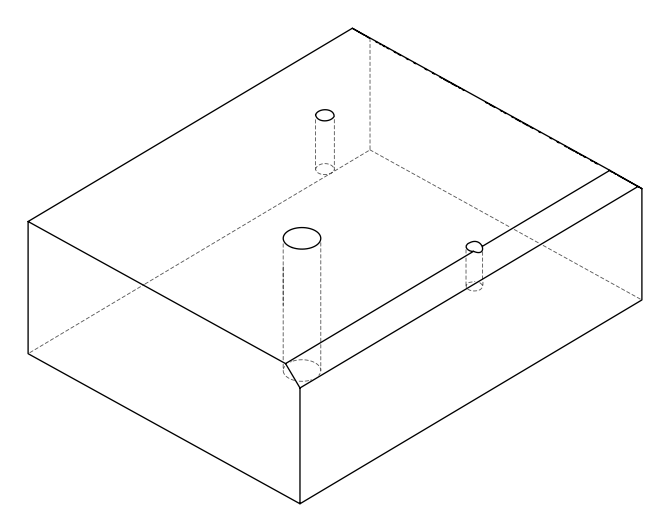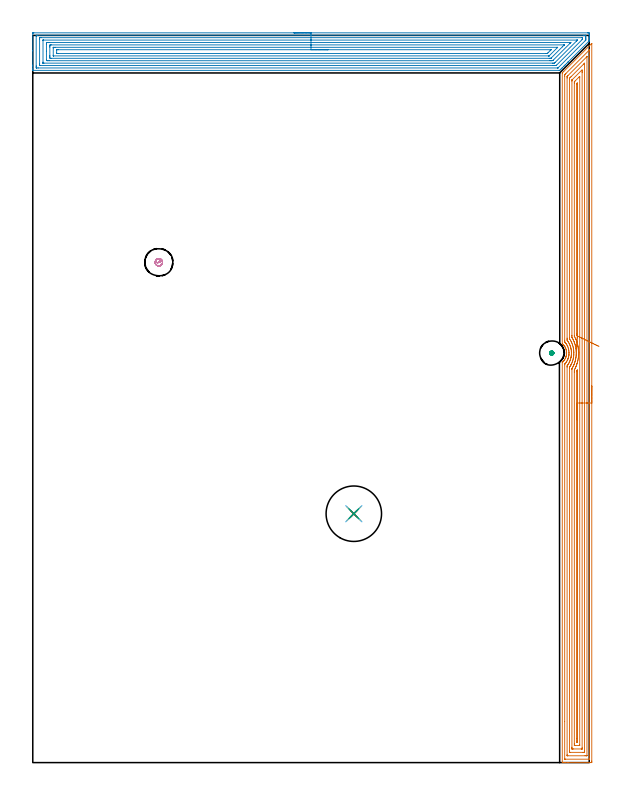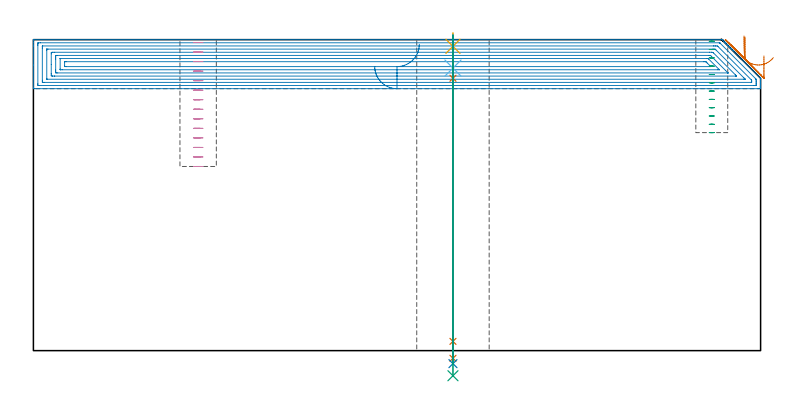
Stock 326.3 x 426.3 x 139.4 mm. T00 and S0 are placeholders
(PLAN: 9 operations, 6 tool changes, 47.9 min)
(1 AREA_MILL | FG_CHAMFER_SURFACE | UGT0205_001 | 23.35 min | 63613 mm3)
(2 AREA_MILL_1 | FG_CHAMFER_SURFACE_1 | UGT0205_001 | 20.83 min | 76706 mm3)
(3 MILL_BLIND_HOLE_FROM_SOLID_MATERIAL | STEP1POCKET | UGT0201_130 | Spiral | 0.53 min | 6665 mm3)
(4 MILL_BLIND_HOLE_FROM_SOLID_MATERIAL_1 | STEP1POCKET_1 | UGT0201_130 | Spiral | 1.2 min | 11861 mm3)
(5 SPOT_DRILL | STEP1HOLE | NXT0321_9005460120000 | 0.05 min | 185 mm3)
(6 DRILL_BLIND_HOLE_INTO_CENTER | STEP1HOLE | NXT0301_056 | 0.06 min | 540 mm3)
(7 GUN_DRILL_THROUGH_HOLE | STEP1HOLE | UGT0307_005 | 0.65 min | 6864 mm3)
(8 SPADE_DRILL_TO_ENLARGE_THROUGH_HOLE | STEP1HOLE | UGT0306_010 | 0.59 min | 34003 mm3)
(9 DRILL_TO_ENLARGE_THROUGH_HOLE | STEP1HOLE | UGT0301_001 | 0.61 min | 74061 mm3)
(TOOL UGT0205_001 | Chamfer Mill 20 x 3 x 45 deg. | D20 FL50 Z2)
(TOOL UGT0201_130 | Carbide End Mill 12.0 | D12 FL15 Z4)
(TOOL NXT0321_9005460120000 | NC Spot Drill, 142deg, 12mm, Carbide, Uncoated | D12 PA142 FL30 Z2)
(TOOL NXT0301_056 | Carbide Drill 8.5mm [860.1-0850-026A1-MM 2214] | D8.5 PA140 FL47 Z2)
(TOOL UGT0307_005 | Gun Drill 8.3 mm | D8.3 PA130 FL24 Z1)
(TOOL UGT0306_010 | Spade Drill 19.5mm | D19.5 PA132 FL10 Z2)
(TOOL UGT0301_001 | Twist Drill 32.5 mm | D32.5 PA118 FL185 Z2)
(OP 1 AREA_MILL)
G17 G21 G94 G90
T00 M6
G54
G17 G0 G90 X327.7 Y220.8 S1061 M3
G43 Z149.5 H0
Z132.2
G94 G1 Y220.762 Z131.328 F250.
Y220.648 Z130.463
Y220.459 Z129.612
Y220.197 Z128.78
Y219.863 Z127.974
Y219.46 Z127.2
Y218.992 Z126.464
Y218.46 Z125.772
Y217.871 Z125.129
Y217.228 Z124.54
Y216.536 Z124.008
Y215.8 Z123.54
Y215.026 Z123.137
Y214.22 Z122.803
Y213.388 Z122.541
Y212.536 Z122.352
Y211.672 Z122.238
Y210.8 Z122.2
Y0.912
X327.699 Y0.632 Z122.201
X327.693 Y0.025 Z122.204
X327.692 Y0.007 Z122.206
X327.087 Y0. Z122.811
X313.692 Z136.203
X312.275 Z137.622
X311.906 Z137.989
X311.169 Z138.731
X310.906 Z138.994
X310.468 Y0.002 Z139.424
X310.435 Y0.005 Z139.456
X310.403 Y0.01 Z139.488
X310.4 Y0.185 Z139.5
Y234.503
X310.396 Y234.614 Z139.496
X310.47 Y234.687 Z139.426
X310.592 Y234.797 Z139.306
X310.74 Y234.936 Z139.158
X310.925 Y235.128 Z138.975
X311.041 Y235.248 Z138.859
X311.075 Y235.286 Z138.825
X311.329 Y235.573 Z138.57
X311.46 Y235.742 Z138.438
X311.528 Y235.83 Z138.37
X311.825 Y236.271 Z138.073
X312.096 Y236.724 Z137.802
X312.204 Y236.928 Z137.696
X312.218 Y236.956 Z137.682
X312.364 Y237.284 Z137.533
X312.498 Y237.618 Z137.402
X312.574 Y237.852 Z137.325
X312.641 Y238.063 Z137.253
X312.645 Y238.077 Z137.249
X312.724 Y238.374 Z137.171
X312.76 Y238.512 Z137.133
X312.762 Y238.524 Z137.131
X312.799 Y238.702 Z137.099
X312.851 Y238.971 Z137.047
X312.908 Y239.419 Z136.99
X312.911 Y239.462 Z136.987
X312.922 Y239.663 Z136.97
X312.935 Y239.853 Z136.959
Y239.989 Z136.957
X312.936 Y240.127 Z136.955
Y240.21 Z136.957
Y240.225
X312.934 Y240.299 Z136.954
X312.933 Y240.313
X312.912 Y240.747 Z136.988
X312.907 Y240.791 Z136.993
X312.858 Y241.194 Z137.042
X312.799 Y241.499 Z137.098
X312.772 Y241.642 Z137.125
X312.719 Y241.849 Z137.178
X312.657 Y242.088 Z137.238
X312.512 Y242.537 Z137.388
X312.331 Y242.996 Z137.567
X312.298 Y243.069 Z137.601
X312.218 Y243.244 Z137.681
X312.047 Y243.563 Z137.851
X311.906 Y243.804 Z137.992
X311.864 Y243.875 Z138.033
X311.663 Y244.172 Z138.234
X311.605 Y244.258 Z138.292
X311.467 Y244.443 Z138.432
X311.329 Y244.628 Z138.57
X311.311 Y244.65 Z138.588
X311.21 Y244.769 Z138.689
X310.834 Y245.162 Z139.065
X310.468 Y245.513 Z139.43
X310.405 Y245.581 Z139.491
X310.4 Y245.679 Z139.5
Y403.976
X310.405 Y404.303 Z139.49
X310.549 Y404.451 Z139.347
X311.268 Y405.168 Z138.631
X327.366 Y421.266 Z122.533
X327.533 Y421.435 Z122.364
X327.668 Y421.564 Z122.23
X327.694 Y421.583 Z122.204
X327.699 Y421.564 Z122.199
X327.7 Y210.8 Z122.2
X326.286 Z123.614
Y2.329
X326.285 Y2.236 Z123.615
X326.281 Y2.053 Z123.619
X326.279 Y2.008 Z123.621
X326.272 Y2.006 Z123.628
X326.246 Y2.003 Z123.654
X326.194 Y2.001 Z123.706
X312.326 Y2. Z137.574
X311.906 Y2.004 Z137.994
X311.847 Y2.007 Z138.053
X311.832 Y2.009 Z138.068
X311.821 Y2.026 Z138.079
X311.818 Y2.145 Z138.082
X311.815 Y2.328 Z138.085
X311.814 Y24.135 Z138.086
Y233.25
X311.816 Y233.342 Z138.084
X311.82 Y233.526 Z138.08
X311.823 Y233.567 Z138.077
X311.83 Y233.578 Z138.07
X311.851 Y233.605 Z138.049
X312.085 Y233.873 Z137.815
X312.238 Y234.053 Z137.662
X312.484 Y234.368 Z137.416
X312.799 Y234.819 Z137.101
X312.85 Y234.896 Z137.05
X312.882 Y234.947 Z137.018
X313.182 Y235.457 Z136.718
X313.384 Y235.841 Z136.516
X313.445 Y235.965 Z136.455
X313.483 Y236.05 Z136.417
X313.692 Y236.544 Z136.208
X313.745 Y236.682 Z136.155
X313.764 Y236.736 Z136.136
X313.961 Y237.361 Z135.939
X314.032 Y237.63 Z135.868
X314.138 Y238.077 Z135.762
X314.223 Y238.524 Z135.677
X314.249 Y238.692 Z135.651
X314.269 Y238.841 Z135.631
X314.3 Y239.112 Z135.6
X314.323 Y239.419 Z135.577
X314.339 Y239.665 Z135.561
X314.347 Y240.313 Z135.553
X314.337 Y240.561 Z135.563
X314.284 Y241.207 Z135.616
X314.243 Y241.55 Z135.657
X314.143 Y242.102 Z135.757
X314.003 Y242.684 Z135.897
X313.913 Y242.996 Z135.987
X313.692 Y243.641 Z136.208
X313.596 Y243.89 Z136.304
X313.529 Y244.053 Z136.371
X313.297 Y244.527 Z136.603
X313.159 Y244.785 Z136.741
X312.799 Y245.375 Z137.101
X312.679 Y245.559 Z137.221
X312.595 Y245.679 Z137.305
X312.299 Y246.07 Z137.601
X312.11 Y246.299 Z137.79
X311.906 Y246.529 Z137.994
X311.867 Y246.573 Z138.033
X311.832 Y246.619 Z138.068
X311.821 Y246.658 Z138.079
X311.815 Y247.468 Z138.085
Y247.559
X311.814 Y402.279 Z138.086
X311.816 Y403.081 Z138.084
X311.817 Y403.17 Z138.083
X311.821 Y403.259 Z138.079
X311.906 Y403.349 Z137.994
X312.217 Y403.665 Z137.683
X312.526 Y403.976 Z137.374
X326.194 Y417.644 Z123.706
X326.237 Y417.685 Z123.663
X326.272 Y417.715 Z123.628
X326.278 Y417.718 Z123.622
X326.28 Y417.716 Z123.62
X326.282 Y417.666 Z123.618
X326.285 Y417.483 Z123.615
X326.286 Y417.391 Z123.614
Y210.8
X324.872 Z125.028
X324.871 Y4.209 Z125.029
X324.869 Y4.093 Z125.031
X324.867 Y4.036 Z125.033
X324.865 Y4.015 Z125.035
X324.825 Y4.01 Z125.075
X324.615 Y4.002 Z125.285
X324.408 Y4.001 Z125.492
X323.724 Y4. Z126.176
X313.692 Y4.001 Z136.208
X313.483 Y4.002 Z136.417
X313.344 Y4.006 Z136.556
X313.239 Y4.01 Z136.661
X313.235 Y4.055 Z136.665
X313.233 Y4.209 Z136.667
X313.229 Y4.673 Z136.671
Y231.833
X313.231 Y232.264 Z136.669
X313.234 Y232.496 Z136.666
X313.237 Y232.607 Z136.663
X313.657 Y233.194 Z136.243
X313.692 Y233.247 Z136.208
X314.006 Y233.738 Z135.894
X314.194 Y234.053 Z135.706
X314.337 Y234.301 Z135.563
X314.585 Y234.775 Z135.315
X314.64 Y234.892 Z135.26
X314.664 Y234.947 Z135.236
X314.902 Y235.524 Z134.998
X315.025 Y235.841 Z134.875
X315.136 Y236.184 Z134.764
X315.305 Y236.736 Z134.595
X315.343 Y236.871 Z134.557
X315.478 Y237.41 Z134.422
X315.516 Y237.592 Z134.384
X315.524 Y237.63 Z134.376
X315.592 Y238.019 Z134.308
X315.643 Y238.359 Z134.257
X315.665 Y238.524 Z134.235
X315.703 Y238.857 Z134.197
X315.727 Y239.169 Z134.173
X315.743 Y239.419 Z134.157
X315.758 Y240.032 Z134.142
X315.762 Y240.313 Z134.138
X315.728 Y240.957 Z134.172
X315.708 Y241.207 Z134.192
X315.628 Y241.951 Z134.272
X315.603 Y242.102 Z134.297
X315.478 Y242.785 Z134.422
X315.429 Y242.996 Z134.471
X315.412 Y243.062 Z134.488
X315.285 Y243.532 Z134.615
X315.178 Y243.89 Z134.722
X315.022 Y244.347 Z134.878
X314.858 Y244.785 Z135.042
X314.585 Y245.407 Z135.315
X314.454 Y245.679 Z135.446
X314.315 Y245.949 Z135.585
X313.935 Y246.573 Z135.965
X313.692 Y246.947 Z136.208
X313.325 Y247.468 Z136.575
X313.243 Y247.586 Z136.657
X313.236 Y247.7 Z136.664
X313.232 Y247.929 Z136.668
X313.229 Y248.362 Z136.671
Y248.826
Y401.293
X313.231 Y401.754 Z136.669
X313.235 Y402.187 Z136.665
X313.249 Y402.237 Z136.651
X313.29 Y402.284 Z136.61
X313.356 Y402.354 Z136.544
X313.44 Y402.44 Z136.46
X313.692 Y402.693 Z136.208
X324.843 Y413.843 Z125.057
X324.861 Y413.856 Z125.039
X324.867 Y413.859 Z125.033
X324.869 Y413.858 Z125.031
X324.87 Y413.841 Z125.03
X324.871 Y413.813 Z125.029
X324.872 Y210.8 Z125.028
X323.457 Z126.443
Y6.892
X323.452 Y6.061 Z126.448
X323.45 Y6.01 Z126.45
X323.401 Y6.007 Z126.499
X323.29 Y6.003 Z126.61
X323.067 Y6.001 Z126.833
X322.622 Y6. Z127.278
X315.032 Y6.001 Z134.868
X314.81 Y6.003 Z135.09
X314.699 Y6.007 Z135.201
X314.65 Y6.01 Z135.25
X314.643 Y6.892 Z135.257
Y231.37
X314.644 Y231.579 Z135.256
X314.647 Y231.683 Z135.253
X314.65 Y231.733 Z135.25
X314.664 Y231.774 Z135.236
X314.823 Y232.026 Z135.077
X314.972 Y232.264 Z134.928
X315.164 Y232.578 Z134.736
X315.478 Y233.106 Z134.422
X315.496 Y233.14 Z134.404
X315.506 Y233.158 Z134.394
X315.791 Y233.739 Z134.109
X315.928 Y234.053 Z133.972
X316.06 Y234.364 Z133.84
X316.293 Y234.947 Z133.607
X316.314 Y235.004 Z133.586
X316.371 Y235.174 Z133.529
X316.528 Y235.685 Z133.373
X316.573 Y235.841 Z133.327
X316.719 Y236.387 Z133.181
X316.803 Y236.736 Z133.097
X316.884 Y237.116 Z133.016
X316.979 Y237.63 Z132.921
X317.015 Y237.879 Z132.885
X317.097 Y238.524 Z132.803
X317.111 Y238.677 Z132.789
X317.16 Y239.419 Z132.74
X317.165 Y239.518 Z132.735
X317.178 Y240.313 Z132.722
X317.177 Y240.4 Z132.723
X317.133 Y241.207 Z132.767
X317.122 Y241.349 Z132.778
X317.042 Y242.102 Z132.858
X317.014 Y242.352 Z132.886
X316.896 Y242.996 Z133.004
X316.805 Y243.455 Z133.095
X316.698 Y243.89 Z133.202
X316.484 Y244.671 Z133.416
X316.447 Y244.785 Z133.453
X316.371 Y245.007 Z133.529
X316.123 Y245.679 Z133.777
X315.947 Y246.103 Z133.953
X315.733 Y246.573 Z134.167
X315.478 Y247.08 Z134.422
X315.253 Y247.468 Z134.647
X314.919 Y248.027 Z134.981
X314.711 Y248.362 Z135.189
X314.65 Y248.47 Z135.25
X314.647 Y248.571 Z135.253
X314.645 Y248.78 Z135.255
X314.643 Y249.198 Z135.257
Y249.256
Y400.817
X314.645 Y401.026 Z135.255
X314.647 Y401.13 Z135.253
X314.649 Y401.179 Z135.251
X314.669 Y401.209 Z135.231
X314.746 Y401.293 Z135.154
X315.111 Y401.661 Z134.789
X315.478 Y402.029 Z134.422
X322.865 Y409.416 Z127.035
X323.155 Y409.703 Z126.745
X323.443 Y409.984 Z126.457
X323.45 Y409.99 Z126.45
X323.452 Y409.966 Z126.448
X323.455 Y409.886 Z126.445
X323.457 Y409.724 Z126.443
Y409.4
Y210.8
X322.043 Z127.857
Y8.681
X322.042 Y8.368 Z127.858
X322.037 Y8.052 Z127.863
X322.036 Y8.016 Z127.864
X322.024 Y8.01 Z127.876
X321.984 Y8.006 Z127.916
X321.899 Y8.002 Z128.001
X321.729 Y8. Z128.171
X321.516 Z128.384
X317.051 Z132.849
X316.371 Y8.002 Z133.529
X316.154 Y8.004 Z133.746
X316.076 Y8.01 Z133.824
X316.064 Y8.033 Z133.836
X316.061 Y8.096 Z133.839
X316.058 Y8.681 Z133.842
X316.057 Y8.995 Z133.843
Y230.475
X316.058 Y230.788 Z133.842
X316.062 Y230.934 Z133.838
X316.064 Y230.967 Z133.836
X316.077 Y230.993 Z133.823
X316.11 Y231.052 Z133.79
X316.3 Y231.37 Z133.6
X316.327 Y231.414 Z133.573
X316.371 Y231.492 Z133.529
X316.645 Y231.989 Z133.255
X316.786 Y232.264 Z133.114
X316.945 Y232.583 Z132.955
X317.205 Y233.158 Z132.695
X317.223 Y233.2 Z132.677
X317.264 Y233.299 Z132.636
X317.474 Y233.842 Z132.426
X317.555 Y234.053 Z132.345
X317.702 Y234.508 Z132.198
X317.84 Y234.947 Z132.06
X317.911 Y235.193 Z131.989
X318.087 Y235.841 Z131.813
X318.101 Y235.897 Z131.799
X318.157 Y236.129 Z131.743
X318.26 Y236.632 Z131.64
X318.279 Y236.736 Z131.621
X318.389 Y237.398 Z131.511
X318.421 Y237.63 Z131.479
X318.491 Y238.189 Z131.409
X318.521 Y238.524 Z131.379
X318.553 Y239.022 Z131.347
X318.573 Y239.419 Z131.327
X318.584 Y239.885 Z131.316
X318.59 Y240.313 Z131.31
X318.572 Y240.792 Z131.328
X318.549 Y241.207 Z131.351
X318.508 Y241.75 Z131.392
X318.472 Y242.102 Z131.428
X318.399 Y242.753 Z131.501
X318.357 Y242.996 Z131.543
X318.204 Y243.843 Z131.696
X318.194 Y243.89 Z131.706
X318.157 Y244.068 Z131.743
X317.97 Y244.785 Z131.93
X317.901 Y245.041 Z131.999
X317.708 Y245.679 Z132.192
X317.467 Y246.37 Z132.433
X317.389 Y246.573 Z132.511
X317.264 Y246.884 Z132.636
X317.006 Y247.468 Z132.894
X316.779 Y247.953 Z133.121
X316.564 Y248.362 Z133.336
X316.371 Y248.7 Z133.529
X316.165 Y249.051 Z133.735
X316.098 Y249.168 Z133.802
X316.071 Y249.217 Z133.829
X316.064 Y249.256 Z133.836
X316.06 Y249.567 Z133.84
X316.058 Y250.151 Z133.842
X316.057 Y250.465 Z133.843
Y399.504
X316.058 Y399.817 Z133.842
X316.062 Y400.108 Z133.838
X316.064 Y400.141 Z133.836
X316.078 Y400.168 Z133.822
X316.135 Y400.23 Z133.765
X316.297 Y400.398 Z133.603
X321.663 Y405.764 Z128.237
X321.697 Y405.796 Z128.203
X321.729 Y405.824 Z128.171
X322.036 Y406.062 Z127.864
X322.04 Y405.764 Z127.86
X322.042 Y405.451 Z127.858
X322.043 Y404.87 Z127.857
Y404.556
Y210.8
X320.629 Z129.271
X320.628 Y10.469 Z129.272
X320.625 Y10.126 Z129.275
X320.622 Y10.042 Z129.278
X320.619 Y10.01 Z129.281
X320.568 Y10.007 Z129.332
X320.41 Y10.002 Z129.49
X318.157 Y10.001 Z131.743
X317.731 Y10.002 Z132.169
X317.523 Y10.009 Z132.377
X317.478 Y10.012 Z132.422
X317.476 Y10.089 Z132.424
X317.473 Y10.261 Z132.427
X317.472 Y10.469 Z132.428
X317.471 Y11.156 Z132.429
Y228.687
X317.473 Y229.371 Z132.427
X317.476 Y229.581 Z132.424
X317.49 Y230.249 Z132.41
X317.799 Y230.833 Z132.101
X318.077 Y231.37 Z131.823
X318.103 Y231.423 Z131.797
X318.157 Y231.538 Z131.743
X318.377 Y232.044 Z131.523
X318.469 Y232.264 Z131.431
X318.634 Y232.68 Z131.266
X318.82 Y233.158 Z131.08
X318.878 Y233.33 Z131.022
X319.05 Y233.85 Z130.85
X319.098 Y234.005 Z130.802
X319.112 Y234.053 Z130.788
X319.292 Y234.704 Z130.608
X319.356 Y234.947 Z130.544
X319.473 Y235.417 Z130.427
X319.566 Y235.841 Z130.334
X319.63 Y236.155 Z130.27
X319.733 Y236.736 Z130.167
X319.762 Y236.917 Z130.138
X319.862 Y237.63 Z130.038
X319.87 Y237.703 Z130.03
X319.943 Y238.439 Z129.957
X319.993 Y239.368 Z129.907
X320.01 Y240.246 Z129.89
X320.009 Y240.313 Z129.891
X320.006 Y240.412 Z129.894
X319.976 Y241.174 Z129.924
X319.974 Y241.207 Z129.926
X319.943 Y241.675 Z129.957
X319.907 Y242.102 Z129.993
X319.903 Y242.142 Z129.997
X319.805 Y242.996 Z130.095
X319.784 Y243.155 Z130.116
X319.654 Y243.89 Z130.246
X319.586 Y244.247 Z130.314
X319.472 Y244.785 Z130.428
X319.315 Y245.413 Z130.585
X319.241 Y245.679 Z130.659
X319.05 Y246.344 Z130.85
X318.977 Y246.573 Z130.923
X318.94 Y246.683 Z130.96
X318.653 Y247.468 Z131.247
X318.382 Y248.137 Z131.518
X318.283 Y248.362 Z131.617
X318.157 Y248.637 Z131.743
X317.853 Y249.256 Z132.047
X317.505 Y249.909 Z132.395
X317.478 Y249.973 Z132.422
X317.475 Y249.996 Z132.425
X317.473 Y250.047 Z132.427
X317.472 Y250.151 Z132.428
X317.471 Y398.402 Z132.429
X317.473 Y398.61 Z132.427
X317.476 Y398.953 Z132.424
X317.479 Y399.119 Z132.421
X317.562 Y399.206 Z132.338
X317.853 Y399.504 Z132.047
X320.239 Y401.89 Z129.661
X320.54 Y402.187 Z129.36
X320.563 Y402.204 Z129.337
X320.622 Y402.187 Z129.278
X320.625 Y401.934 Z129.275
X320.628 Y401.501 Z129.272
X320.629 Y210.8 Z129.271
X319.215 Z130.685
Y12.987
X319.214 Y12.258 Z130.686
X319.212 Y12.096 Z130.688
X319.208 Y12.04 Z130.692
X319.205 Y12.01 Z130.695
X319.178 Y12.008 Z130.722
X319.05 Y12.005 Z130.85
X318.964 Y12.006 Z130.936
X318.902 Y12.01 Z130.998
X318.892 Y12.094 Z131.008
X318.889 Y12.258 Z131.011
X318.887 Y12.422 Z131.013
X318.885 Y14.047 Z131.015
X318.886 Y229.216 Z131.014
X318.887 Y229.399 Z131.013
X318.89 Y229.489 Z131.01
X318.893 Y229.532 Z131.007
X318.915 Y229.581 Z130.985
X318.959 Y229.672 Z130.941
X319.05 Y229.851 Z130.85
X319.105 Y229.957 Z130.795
X319.169 Y230.074 Z130.731
X319.208 Y230.141 Z130.692
X319.209 Y230.075 Z130.691
X319.213 Y229.746 Z130.687
X319.214 Y229.581 Z130.686
X319.215 Y229.416 Z130.685
Y210.8
Y209.928 Z130.723
Y209.064 Z130.837
Y208.212 Z131.026
Y207.38 Z131.288
Y206.574 Z131.622
Y205.8 Z132.025
Y205.064 Z132.494
Y204.372 Z133.025
Y203.729 Z133.614
Y203.14 Z134.257
Y202.608 Z134.95
Y202.14 Z135.685
Y201.737 Z136.459
Y201.403 Z137.265
Y201.141 Z138.097
Y200.952 Z138.949
Y200.838 Z139.814
Y200.8 Z140.685
G0 Z149.5
X331.925 Y243.98
Z131.432
G1 X331.374 Y244.246 Z130.81
X330.777 Y244.534 Z130.243
X330.137 Y244.843 Z129.736
X329.461 Y245.17 Z129.294
X328.752 Y245.513 Z128.918
X328.016 Y245.868 Z128.613
X327.259 Y246.234 Z128.379
X326.486 Y246.607 Z128.22
X325.704 Y246.985 Z128.137
X324.919 Y247.364 Z128.129
X324.136 Y247.743 Z128.198
X323.361 Y248.117 Z128.342
X322.601 Y248.484 Z128.56
X321.86 Y248.842 Z128.851
X321.145 Y249.187 Z129.213
X320.462 Y249.518 Z129.643
X319.814 Y249.83 Z130.137
X319.208 Y250.123 Z130.692
X319.151 Y250.151 Z130.749
X319.05 Y250.344 Z130.85
X318.913 Y250.619 Z130.987
X318.892 Y250.684 Z131.008
X318.889 Y250.77 Z131.011
X318.886 Y250.88 Z131.014
X318.885 Y251.045 Z131.015
Y251.21
X318.886 Y397.715 Z131.014
Y397.879
X318.891 Y398.045 Z131.009
X318.894 Y398.085 Z131.006
X318.906 Y398.102 Z130.994
X318.944 Y398.144 Z130.956
X319.05 Y398.251 Z130.85
X319.141 Y398.338 Z130.759
X319.204 Y398.396 Z130.696
X319.209 Y398.21 Z130.691
X319.213 Y397.88 Z130.687
X319.214 Y397.715 Z130.686
X319.215 Y397.551 Z130.685
X319.214 Y250.88 Z130.686
X319.209 Y250.151 Z130.691
X319.208 Y250.123 Z130.692
X319.167 Y249.255 Z130.771
X319.126 Y248.398 Z130.926
X319.086 Y247.557 Z131.155
X319.048 Y246.739 Z131.456
X319.01 Y245.951 Z131.828
X318.975 Y245.198 Z132.267
X318.941 Y244.486 Z132.77
X318.909 Y243.82 Z133.333
X318.88 Y243.206 Z133.952
X318.854 Y242.649 Z134.622
X318.83 Y242.152 Z135.339
X318.81 Y241.719 Z136.096
X318.792 Y241.353 Z136.888
X318.778 Y241.058 Z137.709
X318.768 Y240.836 Z138.552
X318.761 Y240.688 Z139.412
X318.757 Y240.615 Z140.282
Y240.618 Z141.154
G0 Z149.5
M5
M2
(OP 2 AREA_MILL_1)
G17 G21 G94 G90
T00 M6
G54
G17 G0 G90 X153.1 Y427.8 S1061 M3
G43 Z149.5 H0
Z127.5
G94 G1 X153.138 Z126.628 F250.
X153.252 Z125.763
X153.441 Z124.912
X153.703 Z124.08
X154.037 Z123.274
X154.44 Z122.5
X154.908 Z121.764
X155.44 Z121.072
X156.029 Z120.429
X156.672 Z119.84
X157.364 Z119.308
X158.1 Z118.84
X158.874 Z118.437
X159.68 Z118.103
X160.512 Z117.841
X161.364 Z117.652
X162.228 Z117.538
X163.1 Z117.5
X325.148
X325.59 Y427.799 Z117.501
X326.026 Y427.795 Z117.502
X326.19 Y427.791 Z117.505
X326.2 Y427.364 Z117.931
Y427.086 Z118.21
Y426.484 Z118.811
Y425.927 Z119.37
Y425.603 Z119.693
Y425.046 Z120.25
Y424.723 Z120.572
Y424.077 Z121.223
Y423.609 Z121.691
X326.199 Y423.331 Z121.965
X326.19 Y423.09 Z122.207
X326.132 Y423.031 Z122.267
X326.063 Y422.962 Z122.336
X313.885 Y410.785 Z134.515
X313.739 Y410.638 Z134.659
X313.686 Y410.585 Z134.713
X313.04 Y409.94 Z135.36
X312.859 Y409.757 Z135.539
X312.198 Y409.098 Z136.202
X311.979 Y408.877 Z136.419
X311.351 Y408.25 Z137.049
X311.305 Y408.205 Z137.095
X311.098 Y407.997 Z137.3
X310.506 Y407.406 Z137.894
X310.412 Y407.311 Z137.987
X310.218 Y407.116 Z138.18
X309.661 Y406.561 Z138.739
X309.073 Y405.972 Z139.326
X308.906 Y405.804 Z139.49
X308.626 Y405.8 Z139.5
X0.164
X0.01 Y405.806 Z139.493
X0. Y406.12 Z139.179
Y407.116 Z138.179
Y408.32 Z136.977
Y408.877 Z136.417
Y417.251 Z128.046
Y427.364 Z117.933
X0.003 Y427.645 Z117.652
X0.01 Y427.792 Z117.505
X0.159 Y427.799 Z117.499
X0.61 Y427.8 Z117.5
X163.1
Y426.386 Z118.914
X323.011
X323.804 Y426.385 Z118.915
X323.905 Y426.384 Z118.916
X324.163 Y426.379 Z118.921
X324.19 Y426.295 Z119.005
X324.196 Y426.097 Z119.203
X324.199 Y425.603 Z119.697
X324.2 Y425.213 Z120.087
Y424.723 Z120.577
Y424.333 Z120.967
X324.197 Y423.843 Z121.457
X324.193 Y423.648 Z121.652
X324.19 Y423.552 Z121.748
X324.146 Y423.506 Z121.794
X323.804 Y423.154 Z122.146
X308.04 Y407.391 Z137.909
X307.914 Y407.27 Z138.03
X307.872 Y407.234 Z138.066
X307.853 Y407.221 Z138.079
X307.832 Y407.219 Z138.081
X307.734 Y407.216 Z138.084
X307.634 Y407.215 Z138.085
X3.189 Y407.214 Z138.086
X2.396 Y407.215 Z138.085
X2.295 Y407.216 Z138.084
X2.037 Y407.221 Z138.079
X2.01 Y407.305 Z137.995
X2.004 Y407.503 Z137.797
X2.001 Y407.997 Z137.303
X2. Y408.387 Z136.913
X2.001 Y425.603 Z119.697
X2.003 Y425.991 Z119.309
X2.01 Y426.377 Z118.923
X2.396 Y426.384 Z118.916
X2.496 Y426.385 Z118.915
X163.1 Y426.386 Z118.914
Y424.972 Z120.328
X322.018 Y424.971 Z120.329
X322.102 Y424.97 Z120.33
X322.169 Y424.967 Z120.333
X322.183 Y424.965 Z120.335
X322.19 Y424.952 Z120.348
X322.194 Y424.902 Z120.398
X322.198 Y424.723 Z120.577
X322.199 Y424.545 Z120.755
X322.194 Y424.193 Z121.107
X322.19 Y424.02 Z121.28
X322.042 Y423.843 Z121.457
X322.031 Y423.831 Z121.469
X307.077 Y408.877 Z136.423
X306.958 Y408.761 Z136.539
X306.841 Y408.647 Z136.653
X306.195 Y408.633 Z136.667
X305.948 Y408.631 Z136.669
X305.307 Y408.629 Z136.671
X305.055 Y408.628 Z136.672
X4.182 Y408.629 Z136.671
X4.098 Y408.63 Z136.67
X4.031 Y408.633 Z136.667
X4.017 Y408.635 Z136.665
X4.01 Y408.648 Z136.652
X4.006 Y408.698 Z136.602
X4.002 Y408.877 Z136.423
X4. Y409.056 Z136.244
Y409.757 Z135.543
Y424.022 Z121.278
X4.002 Y424.723 Z120.577
X4.004 Y424.898 Z120.402
X4.009 Y424.956 Z120.344
X4.057 Y424.965 Z120.335
X4.182 Y424.966 Z120.334
X4.823 Y424.971 Z120.329
X163.1 Y424.972 Z120.328
Y423.557 Z121.743
X318.737
X319.033 Y423.555 Z121.745
X319.195 Y423.553 Z121.747
X319.29 Y423.55 Z121.75
X319.239 Y423.495 Z121.805
X319.157 Y423.409 Z121.891
X319.024 Y423.274 Z122.026
X318.714 Y422.962 Z122.338
X306.17 Y410.419 Z134.881
X305.948 Y410.2 Z135.1
X305.795 Y410.056 Z135.244
X305.652 Y410.049 Z135.251
X305.055 Y410.045 Z135.255
X304.765 Y410.043 Z135.257
X6.57
X6.127 Y410.045 Z135.255
X6.028 Y410.048 Z135.252
X6.013 Y410.049 Z135.251
X6.01 Y410.064 Z135.236
X6.005 Y410.112 Z135.188
X6.002 Y410.21 Z135.09
X6. Y410.605 Z134.695
X6.001 Y423.386 Z121.914
X6.003 Y423.492 Z121.808
X6.008 Y423.544 Z121.756
X6.011 Y423.551 Z121.749
X6.022 Y423.553 Z121.747
X6.055 Y423.556 Z121.744
X6.257 Y423.557 Z121.743
X163.1
Y422.143 Z123.157
X314.938
X315.062 Y422.142 Z123.158
X315.31 Y422.137 Z123.163
X315.425 Y422.133 Z123.167
X315.415 Y422.12 Z123.18
X315.381 Y422.082 Z123.218
X315.131 Y421.83 Z123.47
X314.876 Y421.574 Z123.726
X305.055 Y411.755 Z133.545
X304.934 Y411.638 Z133.662
X304.808 Y411.518 Z133.782
X304.218 Y411.463 Z133.837
X304.162 Y411.461 Z133.839
X303.332 Y411.457 Z133.843
X303.27
X9.538
X8.704 Y411.46 Z133.84
X8.646 Y411.463 Z133.837
X8.01 Y411.518 Z133.782
X8.002 Y412.153 Z133.147
X8. Y416.996 Z128.304
Y420.958 Z124.342
X8.001 Y421.202 Z124.098
X8.004 Y421.834 Z123.466
X8.01 Y422.082 Z123.218
X8.59 Y422.137 Z123.163
X8.646 Y422.139 Z123.161
X9.476 Y422.143 Z123.157
X9.538
X163.1
Y420.729 Z124.571
X311.47
X311.544 Y420.728 Z124.572
X311.567 Y420.726 Z124.574
X311.569 Y420.725 Z124.575
X311.564 Y420.717 Z124.583
X311.528 Y420.677 Z124.623
X310.412 Y419.56 Z125.74
X304.131 Y413.279 Z132.021
X303.845 Y412.995 Z132.305
X303.76 Y412.915 Z132.385
X303.727 Y412.886 Z132.414
X303.677 Y412.877 Z132.423
X303.27 Y412.874 Z132.426
X302.79 Y412.871 Z132.429
X10.844 Y412.872 Z132.428
X10.431 Y412.874 Z132.426
X10.027 Y412.878 Z132.422
X10.01 Y413.279 Z132.021
X10.002 Y413.702 Z131.598
X10. Y414.159 Z131.141
Y414.584 Z130.716
Y419.441 Z125.859
X10.002 Y419.864 Z125.436
X10.01 Y420.321 Z124.979
X10.025 Y420.722 Z124.578
X10.431 Y420.726 Z124.574
X10.911 Y420.728 Z124.572
X163.1 Y420.729 Z124.571
Y419.315 Z125.985
X306.969 Y419.314 Z125.986
X307.501 Y419.311 Z125.989
X307.686 Y419.308 Z125.992
X307.698 Y419.306 Z125.994
X307.689 Y419.294 Z126.006
X307.658 Y419.258 Z126.042
X307.602 Y419.2 Z126.1
X307.464 Y419.061 Z126.239
X302.913 Y414.511 Z130.789
X302.733 Y414.334 Z130.966
X302.699 Y414.304 Z130.996
X302.682 Y414.292 Z131.008
X302.663 Y414.29 Z131.01
X302.568 Y414.287 Z131.013
X302.377 Y414.286 Z131.014
X302.249 Y414.285 Z131.015
X12.217 Y414.286 Z131.014
X12.087 Y414.287 Z131.013
X12.032 Y414.29 Z131.01
X12.011 Y414.292 Z131.008
X12.007 Y414.303 Z130.997
X12.003 Y414.319 Z130.981
X12.001 Y414.372 Z130.928
Y418.988 Z126.312
X12.003 Y419.131 Z126.169
X12.007 Y419.244 Z126.056
X12.012 Y419.309 Z125.991
X12.027 Y419.31 Z125.99
X12.217 Y419.313 Z125.987
X12.345 Y419.314 Z125.986
X13.11 Y419.315 Z125.985
X163.1
Y417.901 Z127.399
X303.493 Y417.9 Z127.4
X303.642 Y417.899 Z127.401
X303.761 Y417.897 Z127.403
X303.825 Y417.894 Z127.406
X303.803 Y417.862 Z127.438
X303.63 Y417.68 Z127.62
X303.453 Y417.5 Z127.8
X303.27 Y417.316 Z127.984
X302.377 Y416.423 Z128.877
X302.123 Y416.17 Z129.13
X301.871 Y415.92 Z129.38
X301.675 Y415.731 Z129.569
X301.646 Y415.706 Z129.594
X301.595 Y415.704 Z129.596
X301.484 Y415.702 Z129.598
X300.814 Y415.7 Z129.6
X300.591 Y415.699 Z129.601
X14.895 Y415.7 Z129.6
X14.222 Y415.703 Z129.597
X14.002 Y415.707 Z129.593
X14. Y415.92 Z129.38
Y417.68 Z127.62
X14.002 Y417.893 Z127.407
X14.673 Y417.899 Z127.401
X14.895 Y417.9 Z127.4
X163.1 Y417.901 Z127.399
X163.972 Z127.438
X164.836 Z127.551
X165.688 Z127.74
X166.52 Z128.003
X167.326 Z128.336
X168.1 Z128.739
X168.836 Z129.208
X169.528 Z129.739
X170.171 Z130.328
X170.76 Z130.972
X171.292 Z131.664
X171.76 Z132.399
X172.163 Z133.173
X172.497 Z133.979
X172.759 Z134.811
X172.948 Z135.663
X173.062 Z136.528
X173.1 Z137.399
G0 Z149.5
M5
M2
(OP 3 MILL_BLIND_HOLE_FROM_SOLID_MATERIAL)
G17 G21 G94 G90
T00 M6
G54
G17 G0 G90 X304.3 Y240.1 S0 M3
G43 Z149.5 H0
Z138.775
G94 G3 X304.875 Y240.675 R0.575 F250.
X304.3 Y241.25 R0.575
X303.15 Y240.1 R1.15
X304.3 Y241.25 R-1.15
X303.725 Y240.675 R0.575
X304.3 Y240.1 R0.575
G0 Z135.05
G3 X304.875 Y240.675 R0.575
X304.3 Y241.25 R0.575
X303.15 Y240.1 R1.15
X304.3 Y241.25 R-1.15
X303.725 Y240.675 R0.575
X304.3 Y240.1 R0.575
G0 Z131.325
G3 X304.875 Y240.675 R0.575
X304.3 Y241.25 R0.575
X303.15 Y240.1 R1.15
X304.3 Y241.25 R-1.15
X303.725 Y240.675 R0.575
X304.3 Y240.1 R0.575
G0 Z127.6
G3 X304.875 Y240.675 R0.575
X304.3 Y241.25 R0.575
X303.15 Y240.1 R1.15
X304.3 Y241.25 R-1.15
X303.725 Y240.675 R0.575
X304.3 Y240.1 R0.575
G0 Z123.875
G3 X304.875 Y240.675 R0.575
X304.3 Y241.25 R0.575
X303.15 Y240.1 R1.15
X304.3 Y241.25 R-1.15
X303.725 Y240.675 R0.575
X304.3 Y240.1 R0.575
G0 Z120.15
G3 X304.875 Y240.675 R0.575
X304.3 Y241.25 R0.575
X303.15 Y240.1 R1.15
X304.3 Y241.25 R-1.15
X303.725 Y240.675 R0.575
X304.3 Y240.1 R0.575
G0 Z116.425
G3 X304.875 Y240.675 R0.575
X304.3 Y241.25 R0.575
X303.15 Y240.1 R1.15
X304.3 Y241.25 R-1.15
X303.725 Y240.675 R0.575
X304.3 Y240.1 R0.575
G0 Z112.7
G3 X304.875 Y240.675 R0.575
X304.3 Y241.25 R0.575
X303.15 Y240.1 R1.15
X304.3 Y241.25 R-1.15
X303.725 Y240.675 R0.575
X304.3 Y240.1 R0.575
G0 Z108.975
G3 X304.875 Y240.675 R0.575
X304.3 Y241.25 R0.575
X303.15 Y240.1 R1.15
X304.3 Y241.25 R-1.15
X303.725 Y240.675 R0.575
X304.3 Y240.1 R0.575
G0 Z105.25
G3 X304.875 Y240.675 R0.575
X304.3 Y241.25 R0.575
X303.15 Y240.1 R1.15
X304.3 Y241.25 R-1.15
X303.725 Y240.675 R0.575
X304.3 Y240.1 R0.575
G0 Z101.525
G3 X304.875 Y240.675 R0.575
X304.3 Y241.25 R0.575
X303.15 Y240.1 R1.15
X304.3 Y241.25 R-1.15
X303.725 Y240.675 R0.575
X304.3 Y240.1 R0.575
G0 Z97.8
G3 X304.875 Y240.675 R0.575
X304.3 Y241.25 R0.575
X303.15 Y240.1 R1.15
X304.3 Y241.25 R-1.15
X303.725 Y240.675 R0.575
X304.3 Y240.1 R0.575
G0 Z149.5
M5
M2
(OP 4 MILL_BLIND_HOLE_FROM_SOLID_MATERIAL_1)
G17 G21 G94 G90
T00 M6
G54
G17 G0 G90 X73.9 Y293.3 S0 M3
G43 Z149.5 H0
Z138.221
G94 G3 X74.594 Y294.756 R0.893 F250.
X72.547 Y294.971 R1.456
X72.229 Y291.947 R2.15
X72.547 Y294.971 R-2.15
X72.388 Y293.459 R1.075
X73.9 Y293.3 R1.075
G0 Z133.943
G3 X74.594 Y294.756 R0.893
X72.547 Y294.971 R1.456
X72.229 Y291.947 R2.15
X72.547 Y294.971 R-2.15
X72.388 Y293.459 R1.075
X73.9 Y293.3 R1.075
G0 Z129.664
G3 X74.594 Y294.756 R0.893
X72.547 Y294.971 R1.456
X72.229 Y291.947 R2.15
X72.547 Y294.971 R-2.15
X72.388 Y293.459 R1.075
X73.9 Y293.3 R1.075
G0 Z125.386
G3 X74.594 Y294.756 R0.893
X72.547 Y294.971 R1.456
X72.229 Y291.947 R2.15
X72.547 Y294.971 R-2.15
X72.388 Y293.459 R1.075
X73.9 Y293.3 R1.075
G0 Z121.107
G3 X74.594 Y294.756 R0.893
X72.547 Y294.971 R1.456
X72.229 Y291.947 R2.15
X72.547 Y294.971 R-2.15
X72.388 Y293.459 R1.075
X73.9 Y293.3 R1.075
G0 Z116.829
G3 X74.594 Y294.756 R0.893
X72.547 Y294.971 R1.456
X72.229 Y291.947 R2.15
X72.547 Y294.971 R-2.15
X72.388 Y293.459 R1.075
X73.9 Y293.3 R1.075
G0 Z112.55
G3 X74.594 Y294.756 R0.893
X72.547 Y294.971 R1.456
X72.229 Y291.947 R2.15
X72.547 Y294.971 R-2.15
X72.388 Y293.459 R1.075
X73.9 Y293.3 R1.075
G0 Z108.271
G3 X74.594 Y294.756 R0.893
X72.547 Y294.971 R1.456
X72.229 Y291.947 R2.15
X72.547 Y294.971 R-2.15
X72.388 Y293.459 R1.075
X73.9 Y293.3 R1.075
G0 Z103.993
G3 X74.594 Y294.756 R0.893
X72.547 Y294.971 R1.456
X72.229 Y291.947 R2.15
X72.547 Y294.971 R-2.15
X72.388 Y293.459 R1.075
X73.9 Y293.3 R1.075
G0 Z99.714
G3 X74.594 Y294.756 R0.893
X72.547 Y294.971 R1.456
X72.229 Y291.947 R2.15
X72.547 Y294.971 R-2.15
X72.388 Y293.459 R1.075
X73.9 Y293.3 R1.075
G0 Z95.436
G3 X74.594 Y294.756 R0.893
X72.547 Y294.971 R1.456
X72.229 Y291.947 R2.15
X72.547 Y294.971 R-2.15
X72.388 Y293.459 R1.075
X73.9 Y293.3 R1.075
G0 Z91.157
G3 X74.594 Y294.756 R0.893
X72.547 Y294.971 R1.456
X72.229 Y291.947 R2.15
X72.547 Y294.971 R-2.15
X72.388 Y293.459 R1.075
X73.9 Y293.3 R1.075
G0 Z86.879
G3 X74.594 Y294.756 R0.893
X72.547 Y294.971 R1.456
X72.229 Y291.947 R2.15
X72.547 Y294.971 R-2.15
X72.388 Y293.459 R1.075
X73.9 Y293.3 R1.075
G0 Z82.6
G3 X74.594 Y294.756 R0.893
X72.547 Y294.971 R1.456
X72.229 Y291.947 R2.15
X72.547 Y294.971 R-2.15
X72.388 Y293.459 R1.075
X73.9 Y293.3 R1.075
G0 Z149.5
M5
M2
(OP 5 SPOT_DRILL)
G17 G21 G94 G90
T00 M6
G54
G17 G0 G90 X188.2 Y145.9 S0 M3
G43 Z149.5 H0
G94 G81 G98 Z136.5 F250. R142.5
G80
M5
M2
(OP 6 DRILL_BLIND_HOLE_INTO_CENTER)
G17 G21 G94 G90
T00 M6
G54
G17 G0 G90 X188.2 Y145.9 S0 M3
G43 Z149.5 H1
G94 G81 G98 Z126.75 F250. R141.5
G80
M5
M2
(OP 7 GUN_DRILL_THROUGH_HOLE)
G17 G21 G94 G90
T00 M6
G54
G17 G0 G90 X188.2 Y145.9 M8
G43 Z149.5 H0
Z136.06
S716 M3
G94 G1 Z122.175 F125. M26
G4 X.084
Z4.15 F250.
G4 X.084
Z-3.435 F125.
G4 X.084
M5
M9
G0 Z136.06
Z149.5
M2
(OP 8 SPADE_DRILL_TO_ENLARGE_THROUGH_HOLE)
G17 G21 G94 G90
T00 M6
G54
G17 G0 G90 X188.2 Y145.9 S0 M3
G43 Z149.5 H0
G94 G73 G98 Z-5.841 F250. Q18.168 R141.5
G80
M5
M2
(OP 9 DRILL_TO_ENLARGE_THROUGH_HOLE)
G17 G21 G94 G90
T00 M6
G54
G17 G0 G90 X188.2 Y145.9 S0 M3
G43 Z149.5 H0
G94 G73 G98 Z-11.264 F250. Q30.153 R141.5
G80
M5
M2
